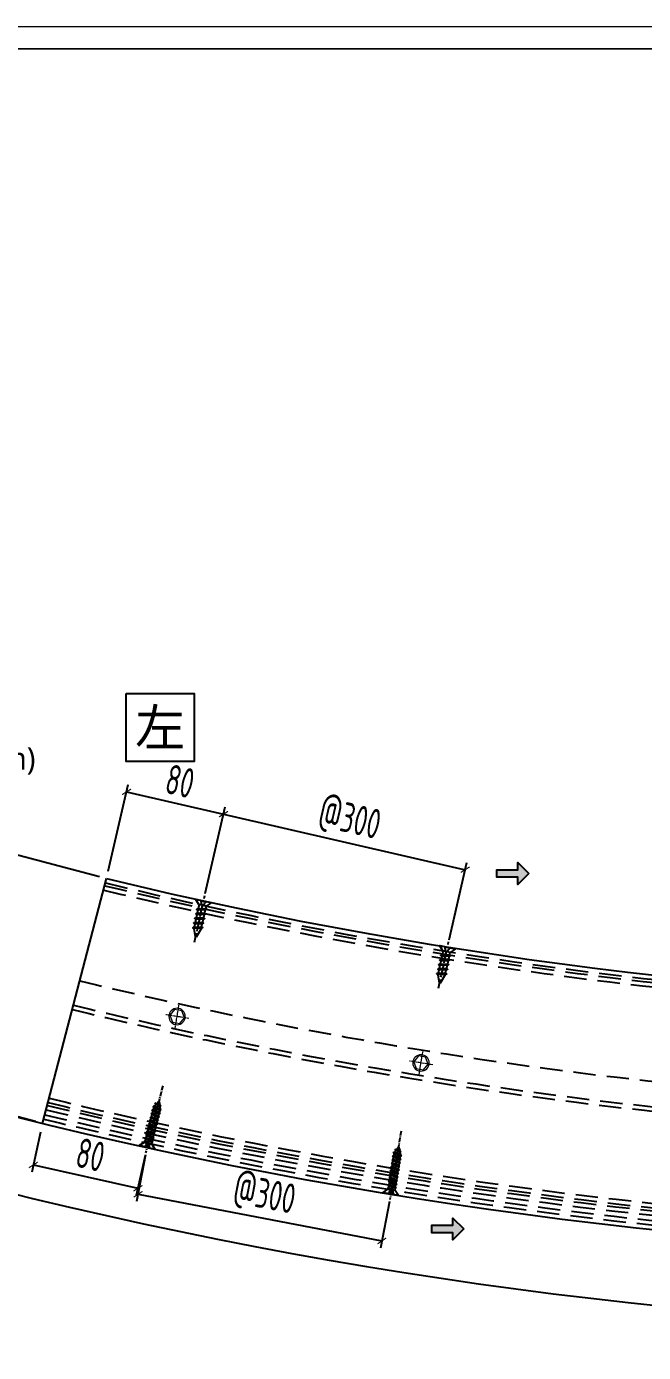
# Model space of a CAD drawing. Extents: x -3378 to 102197, y -3799 to 48702.
# Drawn here: x 23001 to 23415, y -1913 to -1022 of the extents above; entities that cross this region are included whole.
import ezdxf
from ezdxf import colors
from ezdxf.entities.mleader import LeaderData, LeaderLine
from ezdxf.enums import TextEntityAlignment as Align
from ezdxf.math import Vec2, Vec3

# ---------------------------------------------------------------- set-up
doc = ezdxf.new("R2010")
doc.units = 0
doc.set_wipeout_variables(frame=1)
for name, pattern in [('CEN1', [9, 6, -1, 1, -1]), ('CENTER', [2, 1.25, -0.25, 0.25, -0.25]), ('HIDDEN', [0.375, 0.25, -0.125])]:
    doc.linetypes.add(name, pattern=pattern)
for name, color, linetype in [('ARR', 6, 'Continuous'), ('BZ_标注', 4, 'Continuous'), ('CENTER', 4, 'CENTER'), ('DIM', 173, 'Continuous'), ('GM_ANNO_LABL', 4, 'Continuous'), ('GM_ANNO_TEXT', 7, 'Continuous'), ('螺絲 固定五金 FASTENERS', 124, 'Continuous'), ('螺絲、螺栓', 4, 'Continuous'), ('金屬面材 METAL PANEL', 2, 'Continuous'), ('隱藏線 HIDDEN', 8, 'HIDDEN')]:
    doc.layers.add(name, color=color, linetype=linetype)
doc.layers.add('GM_CNST', color=171, linetype='Continuous', lineweight=5, plot=False)
doc.layers.add('GM_SCEW', color=6, linetype='Continuous', lineweight=5)
doc.styles.add('CHINESE', font='ros1.shx', dxfattribs={"width": 0.75, "bigfont": 'hztxt.shx'})
doc.styles.add('GM', font='')
doc.styles.get('GM').set_extended_font_data('Microsoft JhengHei')
doc.dimstyles.new('F-05', dxfattribs={"dimscale": 5, "dimtxt": 4, "dimasz": 1, "dimexe": 1, "dimexo": 1, "dimgap": 1, "dimtad": 1, "dimdec": 1, "dimzin": 12, "dimdsep": 46, "dimtxsty": 'CHINESE', "dimblk": 'ARCHTICK', "dimcen": 0, "dimclrd": 4, "dimclre": 4, "dimclrt": 1, "dimadec": 0, "dimazin": 3, "dimtfac": 1, "dimtdec": 1, "dimtix": 1, "dimtofl": 0, "dimtmove": 2, "dimatfit": 3, "dimfxl": 1, "dimtolj": 1, "dimtzin": 0, "dimarcsym": 0})

# ---------------------------------------------------------------- blocks, each defined once
blk = doc.blocks.new('_ArchTick')
at = {"color": 0, "linetype": 'ByBlock', "const_width": 0.15}
blk.add_lwpolyline([(-0.5, -0.5), (0.5, 0.5)], dxfattribs=at)
blk = doc.blocks.new('*D1326')
at = {"layer": 'Defpoints', "color": 0, "ltscale": 10, "transparency": 16777216}
for p in [(22979.86, -1574.83), (23054.36, -1594.31), (23011.35, -1758.79)]:
    blk.add_point(p, dxfattribs=at)
at = {"layer": 'DIM', "color": 4, "lineweight": -2, "ltscale": 10, "transparency": 16777216}
for p, q in [((22936.85, -1739.3), (22979.86, -1574.83)), ((23049.52, -1593.05), (22975.03, -1573.57)), ((23006.51, -1757.52), (22932.01, -1738.04))]:
    blk.add_line(p, q, dxfattribs=at)
at = {"layer": 'DIM', "color": 4, "lineweight": -2, "ltscale": 10, "transparency": 16777216, "xscale": 5, "yscale": 5, "zscale": 5}
for p, rotation in [((22979.86, -1574.83), 75.34429539571796), ((22936.85, -1739.3), 255.3442953957179)]:
    blk.add_blockref('_ArchTick', p, dxfattribs=dict(at, rotation=rotation))
at = {"layer": 'DIM', "color": 1, "ltscale": 10, "transparency": 16777216, "insert": (22943.85, -1653.27), "char_height": 20, "attachment_point": 5, "rotation": 75.3443, "style": 'CHINESE'}
blk.add_mtext('\\A1;170', dxfattribs=at)
blk = doc.blocks.new('*D1328')
at = {"layer": 'Defpoints', "color": 0, "ltscale": 10, "transparency": 16777216}
for p in [(23132.93, -1551.05), (23054.37, -1594.29), (23119.5, -1609.31)]:
    blk.add_point(p, dxfattribs=at)
at = {"layer": 'DIM', "color": 4, "lineweight": -2, "ltscale": 10, "transparency": 16777216}
for p, q in [((23055.49, -1589.42), (23068.92, -1531.16)), ((23067.79, -1536.04), (23132.93, -1551.05)), ((23120.62, -1604.43), (23134.05, -1546.18))]:
    blk.add_line(p, q, dxfattribs=at)
at = {"layer": 'DIM', "color": 4, "lineweight": -2, "ltscale": 10, "transparency": 16777216, "xscale": 5, "yscale": 5, "zscale": 5}
for p, rotation in [((23067.79, -1536.04), 167.0202895157963), ((23132.93, -1551.05), 347.0202895157964)]:
    blk.add_blockref('_ArchTick', p, dxfattribs=dict(at, rotation=rotation))
at = {"layer": 'DIM', "color": 1, "ltscale": 10, "transparency": 16777216, "insert": (23103.73, -1528.93), "char_height": 20, "attachment_point": 5, "rotation": 347.02029, "style": 'CHINESE'}
blk.add_mtext('\\A1;80', dxfattribs=at)
blk = doc.blocks.new('*D1329')
at = {"layer": 'Defpoints', "color": 0, "ltscale": 10, "transparency": 16777216}
for p in [(23295.38, -1588.33), (23119.5, -1609.31), (23283.46, -1640.31)]:
    blk.add_point(p, dxfattribs=at)
at = {"layer": 'DIM', "color": 4, "lineweight": -2, "ltscale": 10, "transparency": 16777216}
for p, q in [((23120.62, -1604.43), (23133.99, -1546.16)), ((23132.87, -1551.04), (23295.38, -1588.33)), ((23284.57, -1635.44), (23296.5, -1583.45))]:
    blk.add_line(p, q, dxfattribs=at)
at = {"layer": 'DIM', "color": 4, "lineweight": -2, "ltscale": 10, "transparency": 16777216, "xscale": 5, "yscale": 5, "zscale": 5}
for p, rotation in [((23132.87, -1551.04), 167.0768688753769), ((23295.38, -1588.33), 347.0768688753769)]:
    blk.add_blockref('_ArchTick', p, dxfattribs=dict(at, rotation=rotation))
at = {"layer": 'DIM', "color": 1, "ltscale": 10, "transparency": 16777216, "insert": (23217.48, -1555.06), "char_height": 20, "attachment_point": 5, "rotation": 347.07687, "style": 'CHINESE'}
blk.add_mtext('\\A1;@300', dxfattribs=at)
blk = doc.blocks.new('A$C4E2A2353')
at = {"layer": 'ARR', "color": 0, "linetype": 'CEN1', "ltscale": 0.5}
blk.add_line((42.86, 0), (-3.62, 0), dxfattribs=at)
at = {"layer": 'ARR', "color": 0, "linetype": 'ByBlock', "ltscale": 0.3}
for p, q in [((0.3, -5.3), (0.3, 5.3)), ((3.1, -2.5), (3.1, 2.5)), ((4.38, 2.15), (3.1, 2.15)), ((3.1, 1.24), (3.82, -2.16)), ((4.71, 2.87), (4.38, 2.15)), ((4.38, 2.15), (5.3, -2.16)), ((4.43, 1.96), (5.34, -2.36)), ((5.34, 2.15), (4.71, 2.87)), ((4.71, 2.87), (5.93, -2.88)), ((4.89, 2.06), (5.8, -2.26)), ((6.82, 2.15), (5.34, 2.15)), ((5.34, 2.15), (6.26, -2.16)), ((5.34, 2.15), (6.26, -2.16)), ((7.15, 2.87), (6.82, 2.15)), ((6.82, 2.15), (7.74, -2.16)), ((6.86, 1.96), (7.78, -2.36)), ((7.78, 2.15), (7.15, 2.87)), ((7.15, 2.87), (8.37, -2.88)), ((7.32, 2.06), (8.24, -2.26)), ((9.26, 2.15), (7.78, 2.15)), ((7.78, 2.15), (8.7, -2.16)), ((7.78, 2.15), (8.7, -2.16)), ((9.59, 2.87), (9.26, 2.15)), ((9.26, 2.15), (10.17, -2.16)), ((9.3, 1.96), (10.21, -2.36)), ((10.22, 2.15), (9.59, 2.87)), ((9.59, 2.87), (10.81, -2.88)), ((9.76, 2.06), (10.67, -2.26)), ((11.7, 2.15), (10.22, 2.15)), ((10.22, 2.15), (11.13, -2.16)), ((10.22, 2.15), (11.13, -2.16)), ((12.02, 2.87), (11.7, 2.15)), ((11.7, 2.15), (12.61, -2.16)), ((11.74, 1.96), (12.65, -2.36)), ((12.66, 2.15), (12.02, 2.87)), ((12.02, 2.87), (13.24, -2.88)), ((12.2, 2.06), (13.11, -2.26)), ((14.13, 2.15), (12.66, 2.15)), ((12.66, 2.15), (13.57, -2.16)), ((12.66, 2.15), (13.57, -2.16)), ((14.46, 2.87), (14.13, 2.15)), ((14.13, 2.15), (15.05, -2.16)), ((14.18, 1.96), (15.09, -2.36)), ((15.09, 2.15), (14.46, 2.87)), ((14.46, 2.87), (15.68, -2.88)), ((14.64, 2.06), (15.55, -2.26)), ((16.57, 2.15), (15.09, 2.15)), ((15.09, 2.15), (16.01, -2.16)), ((15.09, 2.15), (16.01, -2.16)), ((16.9, 2.87), (16.57, 2.15)), ((16.57, 2.15), (17.49, -2.16)), ((16.61, 1.96), (17.53, -2.36)), ((17.53, 2.15), (16.9, 2.87)), ((16.9, 2.87), (18.12, -2.88)), ((17.07, 2.06), (17.99, -2.26)), ((19.01, 2.15), (17.53, 2.15)), ((17.53, 2.15), (18.45, -2.16)), ((17.53, 2.15), (18.45, -2.16)), ((19.34, 2.87), (19.01, 2.15)), ((19.01, 2.15), (19.92, -2.16)), ((19.05, 1.96), (19.96, -2.36)), ((19.97, 2.15), (19.34, 2.87)), ((19.34, 2.87), (20.56, -2.88)), ((19.51, 2.06), (20.42, -2.26)), ((21.45, 2.15), (19.97, 2.15)), ((19.97, 2.15), (20.88, -2.16)), ((19.97, 2.15), (20.88, -2.16)), ((21.77, 2.87), (21.45, 2.15)), ((21.77, 2.87), (21.45, 2.15)), ((21.45, 2.15), (22.36, -2.16)), ((21.45, 2.15), (22.36, -2.16)), ((21.49, 1.96), (22.4, -2.36)), ((21.49, 1.96), (22.4, -2.36)), ((22.41, 2.15), (21.77, 2.87)), ((21.77, 2.87), (22.99, -2.88)), ((22.41, 2.15), (21.77, 2.87)), ((21.77, 2.87), (22.99, -2.88)), ((21.95, 2.06), (22.86, -2.26)), ((21.95, 2.06), (22.86, -2.26)), ((23.88, 2.15), (22.41, 2.15)), ((22.41, 2.15), (23.32, -2.16)), ((23.88, 2.15), (22.41, 2.15)), ((22.41, 2.15), (23.32, -2.16)), ((22.41, 2.15), (23.32, -2.16)), ((22.41, 2.15), (23.32, -2.16)), ((24.21, 2.87), (23.88, 2.15)), ((24.21, 2.87), (23.88, 2.15)), ((23.88, 2.15), (24.8, -2.16)), ((23.88, 2.15), (24.8, -2.16)), ((23.93, 1.96), (24.84, -2.36)), ((23.93, 1.96), (24.84, -2.36)), ((24.84, 2.15), (24.21, 2.87)), ((24.21, 2.87), (25.43, -2.88)), ((24.84, 2.15), (24.21, 2.87)), ((24.21, 2.87), (25.43, -2.88)), ((24.38, 2.06), (25.3, -2.26)), ((24.38, 2.06), (25.3, -2.26)), ((26.32, 2.15), (24.84, 2.15)), ((24.84, 2.15), (25.76, -2.16)), ((26.32, 2.15), (24.84, 2.15)), ((24.84, 2.15), (25.76, -2.16)), ((24.84, 2.15), (25.76, -2.16)), ((24.84, 2.15), (25.76, -2.16)), ((26.65, 2.87), (26.32, 2.15)), ((26.65, 2.87), (26.32, 2.15)), ((26.32, 2.15), (27.24, -2.16)), ((26.32, 2.15), (27.24, -2.16)), ((26.36, 1.96), (27.28, -2.36)), ((26.36, 1.96), (27.28, -2.36)), ((27.28, 2.15), (26.65, 2.87)), ((26.65, 2.87), (27.87, -2.88)), ((27.28, 2.15), (26.65, 2.87)), ((26.65, 2.87), (27.87, -2.88)), ((26.82, 2.06), (27.74, -2.26)), ((26.82, 2.06), (27.74, -2.26)), ((28.91, 1.45), (27.28, 2.15)), ((27.28, 2.15), (28.19, -2.16)), ((27.28, 2.15), (28.19, -2.16)), ((27.28, 2.15), (28.19, -2.16)), ((27.28, 2.15), (28.19, -2.16)), ((29.24, 2.17), (28.91, 1.45)), ((28.91, 1.45), (29.52, -1.46)), ((29.96, 0.99), (29.24, 2.17)), ((29.24, 2.17), (30.16, -2.18)), ((32.25, 0), (29.96, 1.25)), ((29.96, 0.99), (30.39, -1)), ((32.26, 0), (32.25, 0)), ((3.1, -1.02), (3.49, -2.88)), ((3.1, -2.44), (3.49, -2.88)), ((3.49, -2.88), (3.82, -2.16)), ((3.82, -2.16), (5.3, -2.16)), ((5.3, -2.16), (5.93, -2.88)), ((5.93, -2.88), (6.26, -2.16)), ((6.26, -2.16), (7.74, -2.16)), ((7.74, -2.16), (8.37, -2.88)), ((8.37, -2.88), (8.7, -2.16)), ((8.7, -2.16), (10.17, -2.16)), ((10.17, -2.16), (10.81, -2.88)), ((10.81, -2.88), (11.13, -2.16)), ((11.13, -2.16), (12.61, -2.16)), ((12.61, -2.16), (13.24, -2.88)), ((13.24, -2.88), (13.57, -2.16)), ((13.57, -2.16), (15.05, -2.16)), ((15.05, -2.16), (15.68, -2.88)), ((15.68, -2.88), (16.01, -2.16)), ((16.01, -2.16), (17.49, -2.16)), ((17.49, -2.16), (18.12, -2.88)), ((18.12, -2.88), (18.45, -2.16)), ((18.45, -2.16), (19.92, -2.16)), ((19.92, -2.16), (20.56, -2.88)), ((20.56, -2.88), (20.88, -2.16)), ((20.88, -2.16), (22.36, -2.16)), ((22.36, -2.16), (22.99, -2.88)), ((22.36, -2.16), (22.99, -2.88)), ((22.99, -2.88), (23.32, -2.16)), ((22.99, -2.88), (23.32, -2.16)), ((23.32, -2.16), (24.8, -2.16)), ((23.32, -2.16), (24.8, -2.16)), ((24.8, -2.16), (25.43, -2.88)), ((24.8, -2.16), (25.43, -2.88)), ((25.43, -2.88), (25.76, -2.16)), ((25.43, -2.88), (25.76, -2.16)), ((25.76, -2.16), (27.24, -2.16)), ((25.76, -2.16), (27.24, -2.16)), ((27.24, -2.16), (27.87, -2.88)), ((27.24, -2.16), (27.87, -2.88)), ((27.87, -2.88), (28.19, -2.16)), ((27.87, -2.88), (28.19, -2.16)), ((28.19, -2.16), (29.52, -1.46)), ((29.52, -1.46), (30.16, -2.18)), ((30.16, -2.18), (30.39, -1)), ((30.39, -1), (32.25, -0.01)), ((32.25, -0.01), (32.26, 0))]:
    blk.add_line(p, q, dxfattribs=at)
blk.add_lwpolyline([(3.1, 2.5), (0.3, 5.3), (0, 5.3), (0, -5.3), (0.3, -5.3), (3.1, -2.5)], dxfattribs=at)
blk.add_lwpolyline([(0, -1.61, 0.048054), (2.67, -0.68, 0.292428), (3.1, 0, 0.292428), (2.67, 0.68, 0.048054), (0, 1.61, 0.048054)], format="xyb", dxfattribs=at)
blk = doc.blocks.new('*U920')
at = {"layer": '螺絲、螺栓', "color": 0, "linetype": 'ByBlock', "xscale": -1, "rotation": 180}
blk.add_blockref('A$C4E2A2353', (0, 0), dxfattribs=at)
blk = doc.blocks.new('*D1330')
at = {"layer": 'Defpoints', "color": 0, "ltscale": 10, "transparency": 16777216}
for p in [(23011.1, -1759.75), (23081.39, -1775.41), (23075.39, -1802.32)]:
    blk.add_point(p, dxfattribs=at)
at = {"layer": 'DIM', "color": 4, "lineweight": -2, "ltscale": 10, "transparency": 16777216}
for p, q in [((23010.01, -1764.63), (23004.02, -1791.54)), ((23080.3, -1780.29), (23074.31, -1807.2)), ((23005.1, -1786.66), (23075.39, -1802.32))]:
    blk.add_line(p, q, dxfattribs=at)
at = {"layer": 'DIM', "color": 4, "lineweight": -2, "ltscale": 10, "transparency": 16777216, "xscale": 5, "yscale": 5, "zscale": 5}
for p, rotation in [((23005.1, -1786.66), 167.4440055240021), ((23075.39, -1802.32), 347.444005524002)]:
    blk.add_blockref('_ArchTick', p, dxfattribs=dict(at, rotation=rotation))
at = {"layer": 'DIM', "color": 1, "ltscale": 10, "transparency": 16777216, "insert": (23043.51, -1779.85), "char_height": 20, "attachment_point": 5, "rotation": 347.44401, "style": 'CHINESE'}
blk.add_mtext('\\A1;80', dxfattribs=at)
blk = doc.blocks.new('*D1331')
at = {"layer": 'Defpoints', "color": 0, "ltscale": 10, "transparency": 16777216}
for p in [(23081.48, -1775.01), (23245.36, -1806.35), (23239.35, -1837.73)]:
    blk.add_point(p, dxfattribs=at)
at = {"layer": 'DIM', "color": 4, "lineweight": -2, "ltscale": 10, "transparency": 16777216}
for p, q in [((23080.54, -1779.92), (23074.54, -1811.3)), ((23075.48, -1806.39), (23239.35, -1837.73)), ((23244.42, -1811.27), (23238.41, -1842.64))]:
    blk.add_line(p, q, dxfattribs=at)
at = {"layer": 'DIM', "color": 4, "lineweight": -2, "ltscale": 10, "transparency": 16777216, "xscale": 5, "yscale": 5, "zscale": 5}
for p, rotation in [((23075.48, -1806.39), 169.1711594727385), ((23239.35, -1837.73), 349.1711594727384)]:
    blk.add_blockref('_ArchTick', p, dxfattribs=dict(at, rotation=rotation))
at = {"layer": 'DIM', "color": 1, "ltscale": 10, "transparency": 16777216, "insert": (23160.23, -1807.33), "char_height": 20, "attachment_point": 5, "rotation": 349.17116, "style": 'CHINESE'}
blk.add_mtext('\\A1;@300', dxfattribs=at)
blk = doc.blocks.new('m6六角自攻(平面)')
at = {"linetype": 'CENTER'}
for p, q in [((8, 0), (-8, 0)), ((0, -8), (0, 8))]:
    blk.add_line(p, q, dxfattribs=at)
blk.add_lwpolyline([(0, 4.95), (4.29, 2.47), (4.29, -2.47), (0, -4.95), (-4.29, -2.47), (-4.29, 2.47)], close=True)
blk.add_circle((0, 0), 5.5)
blk = doc.blocks.new('*u927')
at = {"layer": 'CENTER', "color": 0, "ltscale": 5}
blk.add_line((28.28, 0), (-3.62, 0), dxfattribs=at)
at = {"layer": '螺絲、螺栓', "color": 0, "linetype": 'ByBlock', "ltscale": 0.2}
for p, q in [((0.3, 5.3), (0.3, -5.3)), ((3.1, 2.5), (3.1, -2.5)), ((3.1, 2.39), (4.64, 2.39)), ((5.08, 3.15), (6.34, -3.15)), ((5.7, 2.39), (7.79, 2.39)), ((8.23, 3.15), (9.49, -3.15)), ((8.85, 2.39), (10.94, 2.39)), ((11.38, 3.15), (12.64, -3.15)), ((12, 2.39), (14.09, 2.39)), ((14.53, 3.15), (15.79, -3.15)), ((17.24, 2.39), (15.15, 2.39)), ((17.68, 3.15), (18.94, -3.15)), ((18.17, 2.61), (24.84, 0.24)), ((3.1, -2.39), (5.9, -2.39)), ((6.96, -2.39), (9.05, -2.39)), ((10.11, -2.39), (12.2, -2.39)), ((13.26, -2.39), (15.35, -2.39)), ((16.41, -2.39), (18.5, -2.39)), ((24.84, -0.23), (19.52, -2.25))]:
    blk.add_line(p, q, dxfattribs=at)
blk.add_lwpolyline([(3.1, -2.5), (0.3, -5.3), (0, -5.3), (0, 5.3), (0.3, 5.3), (3.1, 2.5)], dxfattribs=at)
blk.add_lwpolyline([(0, 1.61, -0.048054), (2.67, 0.68, -0.292428), (3.1, 0, -0.292428), (2.67, -0.68, -0.048054), (0, -1.61, -0.048054)], format="xyb", dxfattribs=at)
for points in [[(6.34, -3.15), (5.9, -2.39), (4.64, 2.39), (5.08, 3.15), (5.27, 3.15), (5.7, 2.39), (6.96, -2.39), (6.53, -3.15)], [(9.49, -3.15), (9.05, -2.39), (7.79, 2.39), (8.23, 3.15), (8.42, 3.15), (8.85, 2.39), (10.11, -2.39), (9.68, -3.15)], [(12.64, -3.15), (12.2, -2.39), (10.94, 2.39), (11.38, 3.15), (11.57, 3.15), (12, 2.39), (13.26, -2.39), (12.83, -3.15)], [(15.79, -3.15), (15.35, -2.39), (14.09, 2.39), (14.53, 3.15), (14.72, 3.15), (15.15, 2.39), (16.41, -2.39), (15.98, -3.15)], [(18.94, -3.15), (18.5, -2.39), (17.24, 2.39), (17.68, 3.15), (17.87, 3.15), (18.3, 2.39), (19.56, -2.39), (19.13, -3.15)]]:
    blk.add_lwpolyline(points, close=True, dxfattribs=at)
blk.add_arc((24.75, 0), 0.252, 292.16272, 69.4623, dxfattribs=at)
blk = doc.blocks.new('*U929')
blk.add_blockref('*u927', (0, 0))
blk = doc.blocks.new('TK')
at = {"lineweight": 0}
blk.add_3dface([(3, 5), (415, 5), (415, 294), (3, 294)], dxfattribs=at)
at = {"layer": 'GM_CNST'}
blk.add_lwpolyline([(3, 294), (415, 294), (415, 30.55), (3, 30.55)], close=True, dxfattribs=at)
at = {"layer": 'GM_CNST', "linetype": 'Continuous', "lineweight": 0}
blk.add_3dface([(420, 0), (0, 0), (0, 297), (420, 297)], dxfattribs=at)
at = {"layer": 'GM_ANNO_TEXT', "style": 'GM'}
for tag, p in [('業主', (283.43, 26.37)), ('圖名', (283.48, 9.14))]:
    blk.add_attdef(tag, text='', height=2.56, dxfattribs=at).set_placement(p, align=Align.MIDDLE_LEFT)
for tag, p in [('繪圖者', (109.3, 23.05)), ('比例尺', (166.71, 23.04)), ('設計者', (109.3, 9.56)), ('單位', (138.49, 9.62)), ('日期', (166.62, 9.45))]:
    blk.add_attdef(tag, text='', height=2.56, dxfattribs=at).set_placement(p, align=Align.CENTER)
for p in [(389.45, 19.37), (389.45, 13.69), (359.78, 12.56), (389.45, 8.01)]:
    blk.add_attdef('加工編號', text='', height=2.56, dxfattribs=at).set_placement(p, align=Align.MIDDLE)
blk = doc.blocks.new('_Dot')
at = {"color": 0, "linetype": 'ByBlock', "lineweight": -2}
blk.add_line((-0.5, 0), (-1, 0), dxfattribs=at)
at = {"color": 0, "linetype": 'ByBlock', "const_width": 0.5}
blk.add_lwpolyline([(-0.25, 0, 1), (0.25, 0, 1)], format="xyb", close=True, dxfattribs=at)
blk = doc.blocks.new('*U1286')
blk.add_wipeout([(-1.6, 1.6), (1.6, 1.6), (1.6, -1.6), (-1.6, -1.6)])
blk.add_lwpolyline([(-1.6, 1.6), (1.6, 1.6), (1.6, -1.6), (-1.6, -1.6)], close=True)
at = {"layer": 'GM_ANNO_TEXT', "ltscale": 0.3, "style": 'GM', "flags": 8}
blk.add_attdef('01', text='', height=1.725, dxfattribs=at).set_placement((0, 0), align=Align.MIDDLE_CENTER)
blk = doc.blocks.new('*U1468')
blk.add_hatch(color=256).paths.add_polyline_path([(0, 0), (6.35, -6.35), (6.35, -2.16), (18.62, -2.16), (18.62, 2.16), (6.35, 2.16), (6.35, 6.35)])
at = {"color": 0, "linetype": 'Continuous'}
blk.add_lwpolyline([(0, 0), (6.35, -6.35), (6.35, -2.16), (18.62, -2.16), (18.62, 2.16), (6.35, 2.16), (6.35, 6.35)], close=True, dxfattribs=at)

msp = doc.modelspace()

# ---------------------------------------------------------------- linework, layer by layer
at = {"layer": '金屬面材 METAL PANEL'}
msp.add_line((23011.349, -1758.786), (23054.366, -1594.292), dxfattribs=at)
for radius, start, end in [(2947.331, 256.370594, 283.99649), (3117.331, 255.480627, 284.876157), (3167.831, 255.487204, 284.876157)]:
    msp.add_arc((23748.878, 1270.043), radius, start, end, dxfattribs=at)
at = {"layer": '隱藏線 HIDDEN', "color": 255, "linetype": 'HIDDEN', "ltscale": 60}
for radius, start, end in [(2950.331, 256.370594, 283.99649), (2955.331, 256.370594, 283.99649), (2952.331, 256.370594, 283.99649), (3018.331, 256.346459, 284.019847), (3038.331, 256.339864, 284.026229), (3035.331, 256.340848, 284.025277), (3107.831, 256.317607, 284.047768), (3104.831, 256.318547, 284.046859), (3102.831, 256.318547, 284.046859), (3099.831, 256.318547, 284.046859), (3114.331, 256.315576, 284.049734), (3111.331, 256.315576, 284.049734)]:
    msp.add_arc((23748.878, 1270.043), radius, start, end, dxfattribs=at)

# ---------------------------------------------------------------- block references
at = {"xscale": 5, "yscale": 5, "zscale": 5}
msp.add_blockref('TK', (22484.418, -2506.983), dxfattribs=at)
at = {"layer": 'BZ_标注', "xscale": -1.15794349234784, "yscale": 1.157943492362392, "zscale": 1.157943492357573}
for p in [(23338.125, -1590.961), (23294.416, -1829.662)]:
    msp.add_blockref('*U1468', p, dxfattribs=at)
at = {"layer": 'GM_SCEW', "ltscale": 0.3, "xscale": -1, "rotation": 80.64688608321715}
for p in [(23101.73, -1686.95), (23265.649, -1718.119)]:
    msp.add_blockref('m6六角自攻(平面)', p, dxfattribs=at)
at = {"layer": '螺絲 固定五金 FASTENERS'}
for name, p, rotation in [('*U929', (23119.499, -1609.305), 257.7884254670856), ('*U929', (23283.457, -1640.309), 257.7884254670856), ('*U920', (23081.478, -1775.008), 75.66542032697761), ('*U920', (23245.356, -1806.355), 80.78370467107655)]:
    msp.add_blockref(name, p, dxfattribs=dict(at, rotation=rotation))

# ---------------------------------------------------------------- dimensions: what is measured, and where the dimension line sits
at = {"layer": 'DIM', "ltscale": 10}
for p1, p2, distance, text, picture, middle in [((23054.366, -1594.292), (23119.499, -1609.305), 59.784, '80', '*D1328', (23103.73, -1528.926)), ((23011.098, -1759.751), (23081.386, -1775.405), -27.571, '80', '*D1330', (23043.51, -1779.848)), ((23081.478, -1775.008), (23245.356, -1806.355), -31.948, '@300', '*D1331', (23160.233, -1807.327))]:
    dim = msp.add_aligned_dim(p1=p1, p2=p2, distance=distance, text=text, dimstyle='F-05', dxfattribs=at)
    dim.commit()
    dim.dimension.update_dxf_attribs({"geometry": picture, "text_midpoint": middle})
dim = msp.add_linear_dim(base=(23295.384, -1588.325), p1=(23119.499, -1609.305), p2=(23283.457, -1640.309), angle=167.076869, text='@300', dimstyle='F-05', dxfattribs=at)
dim.commit()
dim.dimension.update_dxf_attribs({"geometry": '*D1329', "text_midpoint": (23217.482, -1555.06)})
dim = msp.add_aligned_dim(p1=(23011.349, -1758.786), p2=(23054.362, -1594.315), distance=77.003, dimstyle='F-05', dxfattribs=at)
dim.commit()
dim.dimension.update_dxf_attribs({"geometry": '*D1326', "text_midpoint": (22943.846, -1653.273)})

# ---------------------------------------------------------------- leaders
at = {"layer": 'GM_ANNO_LABL'}
ml = msp.add_multileader_mtext('Standard', dxfattribs=at)
ml.set_content('{\\fMicrosoft JhengHei|b0|i0|c136|p34;平頭自攻螺絲(M6.3x25mm)}', color=256, style='GM')
ml.set_leader_properties()
ml.set_arrow_properties(name='DOT')
ml.build(insert=Vec2(0, 0))
ml.multileader.update_dxf_attribs({"arrow_head_size": 3})
ctx = ml.context
ctx.base_point, ctx.char_height, ctx.arrow_head_size, ctx.plane_origin = Vec3(22755.521, -1515.342), 15, 3, Vec3(22782.301, -1577.941)
notes = []
notes.append((ctx, [(0, (1, 1, 0), (22719.945, -1515.342), (1, 0), 35.576, [(0, [(22680.26, -1588.214)], 0, [])])]))
ctx.mtext.insert, ctx.mtext.flow_direction = Vec3(22757.521, -1506.137), 5
for ctx, leaders in notes:
    for number, flags, end, landing, length, lines in leaders:
        leader = LeaderData()
        leader.index, (leader.has_last_leader_line, leader.has_dogleg_vector, leader.attachment_direction) = number, flags
        leader.last_leader_point, leader.dogleg_vector, leader.dogleg_length = Vec3(end), Vec3(landing), length
        for number, points, colour, breaks in lines:
            line = LeaderLine()
            line.index, line.vertices, line.color, line.breaks = number, Vec3.list(points), colors.encode_raw_color(colour), breaks
            leader.lines.append(line)
        ctx.leaders.append(leader)

# ---------------------------------------------------------------- next in the draw order: block references
at = {"layer": 'GM_ANNO_LABL', "ltscale": 0.3, "xscale": 14.28571431275816, "yscale": 14.28571431275816, "zscale": 14.28571431275816}
msp.add_blockref('*U1286', (23090.307, -1492.81), dxfattribs=at).add_auto_attribs({'01': '左'})

doc.saveas('drawing.dxf')
